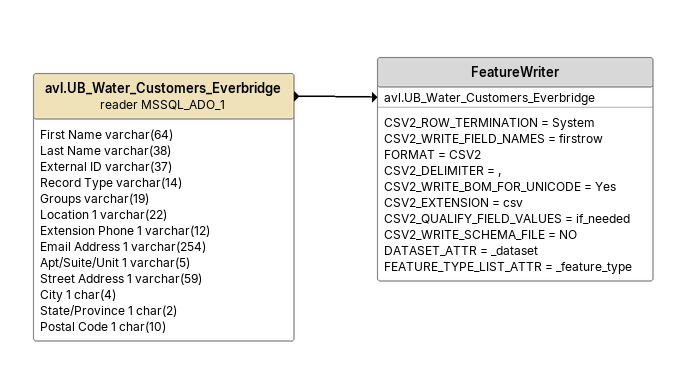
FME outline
avl.UB_Water_Customers_Everbridge (reader MSSQL_ADO_1)
    attributes: First Name varchar(64), Last Name varchar(38), External ID varchar(37), Record Type varchar(14), Groups varchar(19), Location 1 varchar(22), Extension Phone 1 varchar(12), Email Address 1 varchar(254), Apt/Suite/Unit 1 varchar(5), Street Address 1 varchar(59), City 1 char(4), State/Province 1 char(2), Postal Code 1 char(10)
    -> FeatureWriter [avl.UB_Water_Customers_Everbridge]
FeatureWriter
    CSV2_ROW_TERMINATION = System
    CSV2_WRITE_FIELD_NAMES = firstrow
    FORMAT = CSV2
    CSV2_DELIMITER = ,
    CSV2_WRITE_BOM_FOR_UNICODE = Yes
    CSV2_EXTENSION = csv
    CSV2_QUALIFY_FIELD_VALUES = if_needed
    CSV2_WRITE_SCHEMA_FILE = NO
    DATASET_ATTR = _dataset
    FEATURE_TYPE_LIST_ATTR = _feature_type
